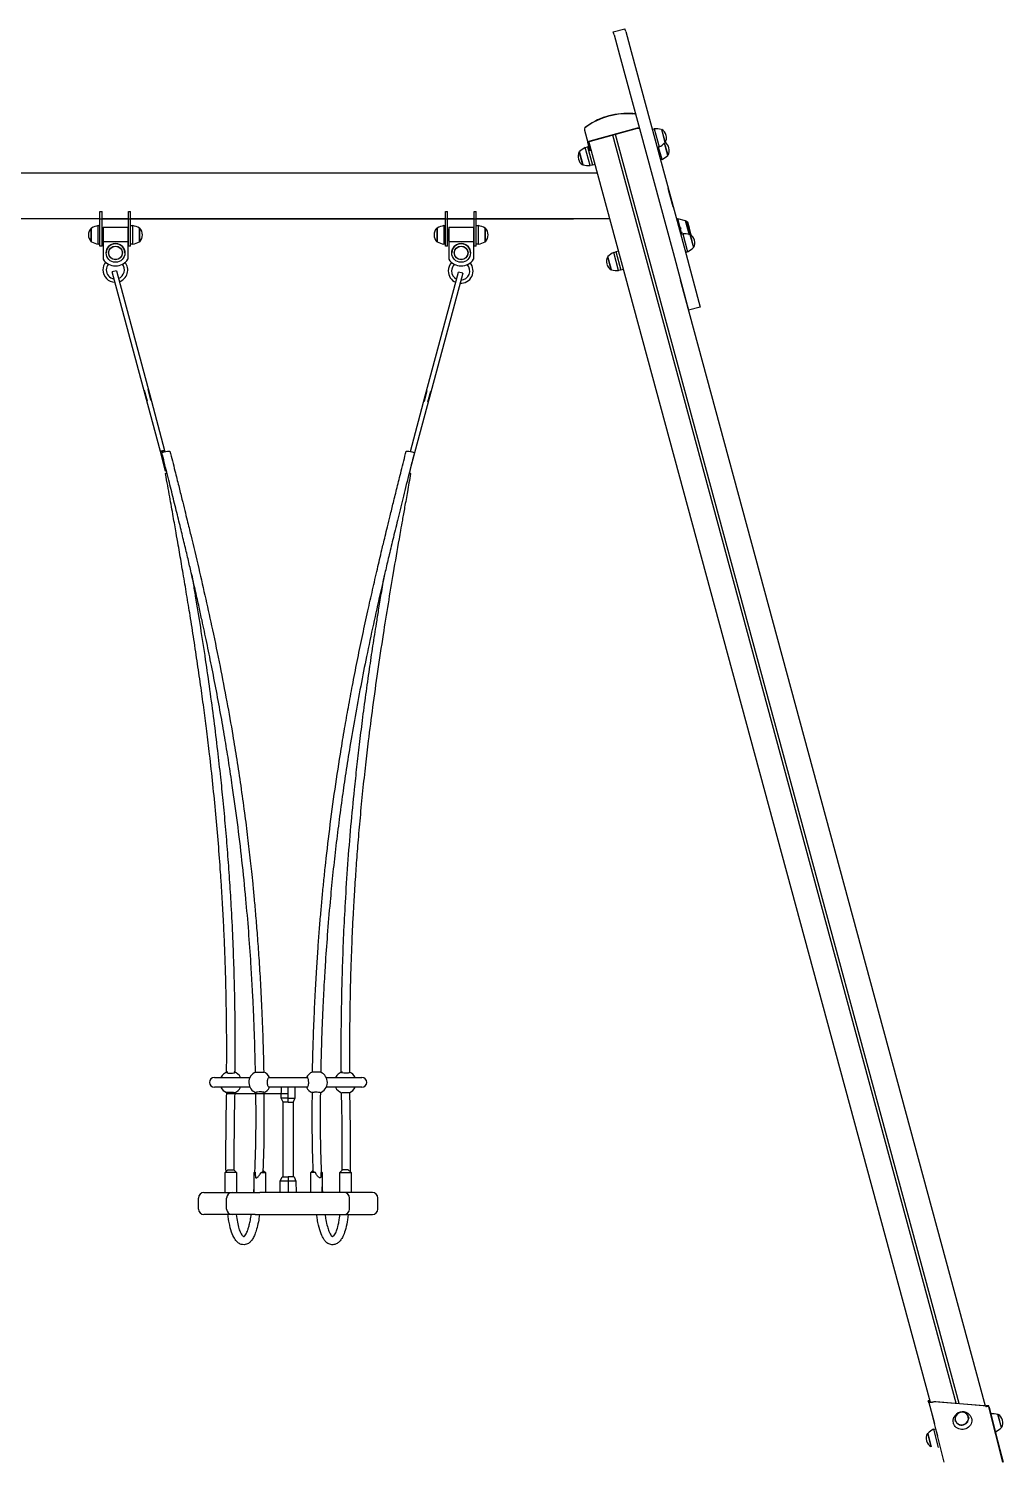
# Model space of a CAD drawing. Header units: millimetres. Extents: x 1089 to 46270, y 1624 to 35257.
# Drawn here: x 1107.434 to 1109.205, y 1626.436 to 1629.04 of the extents above; entities that cross this region are included whole.
import ezdxf

# ---------------------------------------------------------------- set-up
doc = ezdxf.new("R2010")
doc.units = ezdxf.units.MM

# ---------------------------------------------------------------- blocks, each defined once
blk = doc.blocks.new('A$C18117E0E')
for p, q in [((2.9054, 2.5978), (2.9267, 2.6035)), ((2.9281, 2.5982), (2.9267, 2.6035)), ((2.9069, 2.5925), (2.9054, 2.5978)), ((2.9069, 2.5925), (2.9167, 2.5561)), ((2.9281, 2.5982), (2.938, 2.5618)), ((2.9167, 2.5561), (3.0141, 2.1971)), ((2.938, 2.5618), (3.0353, 2.2028)), ((2.8637, 2.3999), (2.9496, 2.4232)), ((2.8639, 2.3993), (2.9498, 2.4226)), ((2.9763, 2.4206), (2.9801, 2.4217)), ((2.9801, 2.4217), (2.989, 2.3889)), ((2.8533, 2.4192), (2.8533, 2.4194)), ((2.8533, 2.4192), (2.8594, 2.397)), ((2.8636, 2.3813), (2.8594, 2.397)), ((2.864, 2.3875), (2.8613, 2.3975)), ((3.4818, 0.1085), (2.8615, 2.3968)), ((3.5288, 0.1073), (2.9045, 2.4103)), ((3.5341, 0.1069), (2.9093, 2.4116)), ((2.9929, 2.4205), (2.9994, 2.3963)), ((2.9929, 2.4202), (2.9934, 2.4204)), ((2.9934, 2.4204), (2.9998, 2.3967)), ((3.0046, 2.3734), (2.9985, 2.3959)), ((3.005, 2.3737), (2.9989, 2.3961)), ((2.9998, 2.3967), (2.9992, 2.3965)), ((2.9998, 2.3967), (2.9993, 2.3966)), ((2.9994, 2.3963), (2.9994, 2.3963)), ((2.8438, 2.3798), (2.8444, 2.38)), ((2.8502, 2.3562), (2.8438, 2.3798)), ((2.8508, 2.356), (2.8442, 2.3802)), ((2.8546, 2.3877), (2.8585, 2.3887)), ((2.8635, 2.3548), (2.8546, 2.3877)), ((2.8584, 2.3892), (2.8613, 2.39)), ((2.8584, 2.3892), (2.8675, 2.3554)), ((2.989, 2.3889), (2.9851, 2.3878)), ((2.9942, 2.3659), (2.988, 2.3886)), ((3.005, 2.3737), (3.0044, 2.3736)), ((2.8507, 2.3563), (2.8502, 2.3562)), ((2.8507, 2.3563), (2.8502, 2.3562)), ((2.8508, 2.356), (2.8508, 2.356)), ((2.8674, 2.3559), (2.8635, 2.3548)), ((2.8674, 2.3559), (2.8635, 2.3548)), ((2.8724, 2.3567), (2.8675, 2.3554)), ((2.8724, 2.3567), (2.8675, 2.3554)), ((2.9942, 2.3659), (2.9913, 2.3651)), ((1.8071, 2.342), (2.8763, 2.342)), ((3.0053, 2.3133), (3.0054, 2.3134)), ((3.0067, 2.3085), (3.0054, 2.3134)), ((3.0133, 2.2844), (3.0067, 2.3085)), ((1.9726, 2.2715), (1.9766, 2.2715)), ((1.9726, 2.2699), (1.9726, 2.2715)), ((1.9726, 2.2663), (1.9726, 2.2699)), ((1.9726, 2.2619), (1.9726, 2.2663)), ((1.9766, 2.2699), (1.9766, 2.2715)), ((1.9766, 2.2663), (1.9766, 2.2699)), ((1.9766, 2.2619), (1.9766, 2.2663)), ((2.0246, 2.2715), (2.0286, 2.2715)), ((2.0246, 2.2699), (2.0246, 2.2715)), ((2.0246, 2.2663), (2.0246, 2.2699)), ((2.0246, 2.2619), (2.0246, 2.2663)), ((2.0286, 2.2699), (2.0286, 2.2715)), ((2.0286, 2.2663), (2.0286, 2.2699)), ((2.0286, 2.2619), (2.0286, 2.2663)), ((2.6006, 2.2715), (2.6046, 2.2715)), ((2.6006, 2.2699), (2.6006, 2.2715)), ((2.6006, 2.2663), (2.6006, 2.2699)), ((2.6006, 2.2619), (2.6006, 2.2663)), ((2.6046, 2.2699), (2.6046, 2.2715)), ((2.6046, 2.2663), (2.6046, 2.2699)), ((2.6046, 2.2619), (2.6046, 2.2663)), ((2.6526, 2.2715), (2.6566, 2.2715)), ((2.6526, 2.2699), (2.6526, 2.2715)), ((2.6526, 2.2663), (2.6526, 2.2699)), ((2.6526, 2.2619), (2.6526, 2.2663)), ((2.6566, 2.2699), (2.6566, 2.2715)), ((2.6566, 2.2663), (2.6566, 2.2699)), ((2.6566, 2.2619), (2.6566, 2.2663)), ((3.0146, 2.2796), (3.0133, 2.2844)), ((3.0145, 2.2795), (3.0146, 2.2796)), ((1.9726, 2.258), (1.8071, 2.258)), ((1.9571, 2.2167), (1.9571, 2.2412)), ((1.9571, 2.2412), (1.9577, 2.2412)), ((1.9576, 2.2165), (1.9576, 2.2415)), ((1.9696, 2.246), (1.9726, 2.246)), ((1.9696, 2.212), (1.9696, 2.246)), ((1.9726, 2.2226), (1.9726, 2.2619)), ((1.9726, 2.258), (2.8332, 2.258)), ((1.9766, 2.2226), (1.9766, 2.2619)), ((2.0246, 2.258), (1.9766, 2.258)), ((1.9776, 2.2395), (1.9786, 2.2395)), ((1.9776, 2.2395), (1.9776, 2.2185)), ((1.9786, 2.243), (2.0236, 2.243)), ((1.9786, 2.243), (1.9786, 2.2168)), ((2.0236, 2.243), (2.0236, 2.2168)), ((2.0236, 2.2395), (2.0246, 2.2395)), ((2.0246, 2.2226), (2.0246, 2.2619)), ((2.0286, 2.2226), (2.0286, 2.2619)), ((2.6006, 2.258), (2.0286, 2.258)), ((2.0286, 2.246), (2.0326, 2.246)), ((2.0326, 2.212), (2.0326, 2.246)), ((2.0446, 2.2165), (2.0446, 2.2415)), ((2.0446, 2.2412), (2.0451, 2.2412)), ((2.0451, 2.2167), (2.0451, 2.2412)), ((2.5851, 2.2412), (2.5851, 2.2167)), ((2.5851, 2.2412), (2.5857, 2.2412)), ((2.5856, 2.2415), (2.5856, 2.2165)), ((2.5976, 2.246), (2.6006, 2.246)), ((2.5976, 2.246), (2.5976, 2.212)), ((2.6006, 2.2226), (2.6006, 2.2619)), ((2.6046, 2.2226), (2.6046, 2.2619)), ((2.6526, 2.258), (2.6046, 2.258)), ((2.6056, 2.2395), (2.6066, 2.2395)), ((2.6056, 2.2395), (2.6056, 2.2185)), ((2.6066, 2.243), (2.6516, 2.243)), ((2.6066, 2.243), (2.6066, 2.2168)), ((2.6516, 2.243), (2.6516, 2.2168)), ((2.6516, 2.2395), (2.6526, 2.2395)), ((2.6526, 2.2226), (2.6526, 2.2619)), ((2.6566, 2.2226), (2.6566, 2.2619)), ((2.8991, 2.258), (2.6566, 2.258)), ((2.6566, 2.246), (2.6606, 2.246)), ((2.6606, 2.212), (2.6606, 2.246)), ((2.6726, 2.2165), (2.6726, 2.2415)), ((2.6726, 2.2412), (2.6731, 2.2412)), ((2.6731, 2.2167), (2.6731, 2.2412)), ((3.0203, 2.258), (3.0223, 2.2585)), ((3.0223, 2.2585), (3.0298, 2.2307)), ((3.0223, 2.2585), (3.0363, 2.2551)), ((3.0268, 2.2416), (3.0223, 2.2585)), ((3.0249, 2.2411), (3.0284, 2.2421)), ((3.0287, 2.2412), (3.0252, 2.2402)), ((3.0363, 2.2551), (3.0433, 2.2294)), ((3.0364, 2.2546), (3.0374, 2.2548)), ((3.0374, 2.2548), (3.0401, 2.2525)), ((3.0374, 2.2548), (3.0441, 2.23)), ((3.0442, 2.2299), (3.0374, 2.2548)), ((3.0401, 2.2525), (3.0464, 2.2293)), ((3.046, 2.2309), (3.0401, 2.2525)), ((1.9576, 2.2167), (1.9571, 2.2167)), ((1.9726, 2.2088), (1.9726, 2.2226)), ((1.9766, 2.234), (1.9776, 2.234)), ((1.9766, 2.2331), (1.9776, 2.2331)), ((1.9766, 2.2249), (1.9776, 2.2249)), ((1.9776, 2.224), (1.9766, 2.224)), ((1.9766, 2.2088), (1.9766, 2.2226)), ((1.9786, 2.2185), (1.9776, 2.2185)), ((1.9786, 2.2168), (1.9786, 2.1848)), ((1.9786, 2.2168), (2.0236, 2.2168)), ((2.0246, 2.2185), (2.0236, 2.2185)), ((2.0236, 2.2168), (2.0236, 2.1848)), ((2.0246, 2.2088), (2.0246, 2.2226)), ((2.0286, 2.2088), (2.0286, 2.2226)), ((2.0451, 2.2167), (2.0443, 2.2167)), ((2.5856, 2.2167), (2.5851, 2.2167)), ((2.6006, 2.2088), (2.6006, 2.2226)), ((2.6046, 2.234), (2.6056, 2.234)), ((2.6046, 2.2331), (2.6056, 2.2331)), ((2.6046, 2.2249), (2.6056, 2.2249)), ((2.6056, 2.224), (2.6046, 2.224)), ((2.6046, 2.2088), (2.6046, 2.2226)), ((2.6066, 2.2185), (2.6056, 2.2185)), ((2.6066, 2.2168), (2.6066, 2.1848)), ((2.6066, 2.2168), (2.6516, 2.2168)), ((2.6526, 2.2185), (2.6516, 2.2185)), ((2.6516, 2.2168), (2.6516, 2.1848)), ((2.6526, 2.2088), (2.6526, 2.2226)), ((2.6566, 2.2088), (2.6566, 2.2226)), ((2.6731, 2.2167), (2.6723, 2.2167)), ((3.0308, 2.2333), (3.0273, 2.2323)), ((3.031, 2.2324), (3.0275, 2.2315)), ((3.0279, 2.2302), (3.0317, 2.2312)), ((3.0298, 2.2307), (3.0295, 2.232)), ((3.0317, 2.2312), (3.0406, 2.1984)), ((3.0445, 2.23), (3.051, 2.2059)), ((3.0446, 2.2298), (3.0451, 2.2299)), ((3.0451, 2.2299), (3.0515, 2.2062)), ((1.9726, 2.212), (1.9696, 2.212)), ((1.9766, 2.2088), (1.9726, 2.2088)), ((1.9841, 2.1963), (1.9841, 2.1963)), ((1.9888, 2.1963), (1.9888, 2.1963)), ((2.0133, 2.1963), (2.0133, 2.1963)), ((2.0181, 2.1963), (2.0181, 2.1963)), ((2.0286, 2.2088), (2.0246, 2.2088)), ((2.0326, 2.212), (2.0286, 2.212)), ((2.6006, 2.212), (2.5976, 2.212)), ((2.6046, 2.2088), (2.6006, 2.2088)), ((2.6121, 2.1963), (2.6121, 2.1963)), ((2.6168, 2.1963), (2.6168, 2.1963)), ((2.6413, 2.1963), (2.6413, 2.1963)), ((2.6461, 2.1963), (2.6461, 2.1963)), ((2.6566, 2.2088), (2.6526, 2.2088)), ((2.6606, 2.212), (2.6566, 2.212)), ((2.8955, 2.1893), (2.8961, 2.1895)), ((2.9019, 2.1657), (2.8955, 2.1893)), ((2.9024, 2.1656), (2.8959, 2.1897)), ((2.9063, 2.1972), (2.9101, 2.1982)), ((2.9152, 2.1644), (2.9063, 2.1972)), ((2.91, 2.1987), (2.9148, 2.2)), ((2.91, 2.1987), (2.9192, 2.1649)), ((3.0141, 2.1971), (3.0425, 2.0922)), ((3.0353, 2.2028), (3.0637, 2.0979)), ((3.0406, 2.1984), (3.0368, 2.1973)), ((3.0406, 2.1984), (3.0368, 2.1973)), ((3.0406, 2.1984), (3.0406, 2.1984)), ((3.0515, 2.2062), (3.0509, 2.2061)), ((3.0515, 2.2062), (3.051, 2.2061)), ((3.051, 2.2059), (3.051, 2.2059)), ((3.0515, 2.2062), (3.0515, 2.2062)), ((2.003, 2.1638), (1.9952, 2.1617)), ((2.0555, 1.9367), (1.9952, 2.1617)), ((2.003, 2.1638), (2.0633, 1.9388)), ((2.5639, 1.9365), (2.6242, 2.1616)), ((2.632, 2.1595), (2.6242, 2.1616)), ((2.9023, 2.1658), (2.9019, 2.1657)), ((2.9023, 2.1658), (2.9019, 2.1657)), ((2.9019, 2.1657), (2.9019, 2.1657)), ((2.9024, 2.1656), (2.9024, 2.1656)), ((2.919, 2.1654), (2.9152, 2.1644)), ((2.919, 2.1654), (2.9152, 2.1644)), ((2.9152, 2.1644), (2.9152, 2.1644)), ((2.924, 2.1663), (2.9192, 2.1649)), ((2.924, 2.1662), (2.9192, 2.1649)), ((2.9192, 2.1649), (2.9192, 2.1649)), ((2.632, 2.1595), (2.5717, 1.9345)), ((3.582, 0.1019), (3.0277, 2.1466)), ((3.0637, 2.0979), (3.0425, 2.0921)), ((3.0637, 2.0979), (3.0425, 2.0922)), ((2.0591, 1.9273), (2.0539, 1.9466)), ((2.0826, 1.8356), (2.0555, 1.9367)), ((2.0597, 1.9482), (2.0649, 1.9288)), ((2.0633, 1.9388), (2.0903, 1.8377)), ((2.5369, 1.8356), (2.5639, 1.9365)), ((2.5717, 1.9345), (2.5446, 1.8334)), ((2.5623, 1.9266), (2.5675, 1.9459)), ((2.5733, 1.9444), (2.5681, 1.9251)), ((2.0921, 1.8), (2.0826, 1.8356)), ((2.0903, 1.8377), (2.091, 1.8353)), ((2.5446, 1.8334), (2.536, 1.8013)), ((2.1808, 0.699), (2.2454, 0.699)), ((2.2454, 0.681), (2.1808, 0.681)), ((2.3491, 0.681), (2.2802, 0.681)), ((2.2803, 0.699), (2.3492, 0.699)), ((2.3022, 0.6614), (2.3025, 0.681)), ((2.3147, 0.669), (2.3147, 0.681)), ((2.3269, 0.681), (2.3272, 0.6614)), ((2.384, 0.699), (2.4486, 0.699)), ((2.4486, 0.681), (2.384, 0.681)), ((2.3147, 0.669), (2.204, 0.669)), ((2.3055, 0.6539), (2.3022, 0.6614)), ((2.3147, 0.6613), (2.3022, 0.6614)), ((2.3147, 0.6538), (2.3055, 0.6539)), ((2.3057, 0.5182), (2.3057, 0.6539)), ((2.3147, 0.6538), (2.3057, 0.6539)), ((2.3147, 0.6613), (2.3147, 0.669)), ((2.3147, 0.6613), (2.3272, 0.6614)), ((2.3147, 0.6538), (2.3147, 0.6613)), ((2.3147, 0.6538), (2.3239, 0.6539)), ((2.3147, 0.6538), (2.3237, 0.6539)), ((2.3147, 0.6538), (2.3147, 0.6538)), ((2.3147, 0.6538), (2.3147, 0.6538)), ((2.3237, 0.6539), (2.3237, 0.5182)), ((2.3272, 0.6614), (2.3239, 0.6539)), ((2.2004, 0.5263), (2.2054, 0.5313)), ((2.2004, 0.49), (2.2004, 0.5263)), ((2.2209, 0.5263), (2.2004, 0.5263)), ((2.2054, 0.5313), (2.2159, 0.5313)), ((2.2159, 0.5313), (2.2209, 0.5263)), ((2.2209, 0.5263), (2.2209, 0.49)), ((2.2531, 0.5263), (2.2545, 0.5277)), ((2.2531, 0.4994), (2.2531, 0.5263)), ((2.2531, 0.5263), (2.255, 0.5263)), ((2.2652, 0.5263), (2.2736, 0.5263)), ((2.2696, 0.5302), (2.2736, 0.5263)), ((2.2736, 0.5263), (2.2736, 0.49)), ((2.3559, 0.5263), (2.3599, 0.5302)), ((2.3559, 0.49), (2.3559, 0.5263)), ((2.3643, 0.5263), (2.3559, 0.5263)), ((2.3764, 0.5263), (2.3744, 0.5263)), ((2.3749, 0.5277), (2.3764, 0.5263)), ((2.3764, 0.5263), (2.3764, 0.4994)), ((2.4086, 0.5263), (2.4136, 0.5313)), ((2.4086, 0.5263), (2.4291, 0.5263)), ((2.4086, 0.49), (2.4086, 0.5263)), ((2.4241, 0.5313), (2.4136, 0.5313)), ((2.4241, 0.5313), (2.4291, 0.5263)), ((2.4291, 0.5263), (2.4291, 0.49)), ((2.3003, 0.49), (2.3005, 0.5109)), ((2.3005, 0.5109), (2.3039, 0.5183)), ((2.3147, 0.5108), (2.3005, 0.5109)), ((2.3039, 0.5183), (2.3147, 0.5182)), ((2.3255, 0.5183), (2.3147, 0.5182)), ((2.3147, 0.5182), (2.3147, 0.5108)), ((2.329, 0.5109), (2.3147, 0.5108)), ((2.3147, 0.5108), (2.3147, 0.49)), ((2.3255, 0.5183), (2.329, 0.5109)), ((2.329, 0.5109), (2.3291, 0.49)), ((2.1517, 0.46), (2.1517, 0.48)), ((2.1617, 0.49), (2.1695, 0.49)), ((2.1695, 0.49), (2.213, 0.49)), ((2.203, 0.46), (2.203, 0.48)), ((2.213, 0.49), (2.255, 0.49)), ((2.255, 0.49), (2.2633, 0.49)), ((2.3661, 0.49), (2.2633, 0.49)), ((2.3744, 0.49), (2.3661, 0.49)), ((2.4164, 0.49), (2.3744, 0.49)), ((2.4599, 0.49), (2.4164, 0.49)), ((2.4264, 0.46), (2.4264, 0.48)), ((2.4678, 0.49), (2.4599, 0.49)), ((2.4778, 0.46), (2.4778, 0.48)), ((2.1695, 0.45), (2.1617, 0.45)), ((2.213, 0.45), (2.1695, 0.45)), ((2.255, 0.45), (2.213, 0.45)), ((2.255, 0.45), (2.3744, 0.45)), ((2.3744, 0.45), (2.4164, 0.45)), ((2.4164, 0.45), (2.4599, 0.45)), ((2.4599, 0.45), (2.4678, 0.45)), ((3.4787, 0.1086), (3.4779, 0.1117)), ((3.4788, 0.1116), (3.4779, 0.1117)), ((3.4795, 0.1088), (3.4787, 0.1086)), ((3.4787, 0.1086), (3.489, 0.0707)), ((3.4788, 0.1116), (3.4794, 0.1094)), ((3.481, 0.1114), (3.4788, 0.1116)), ((3.4788, 0.1116), (3.4788, 0.1116)), ((3.481, 0.1114), (3.4788, 0.1116)), ((3.4788, 0.1116), (3.4788, 0.1116)), ((3.4788, 0.1116), (3.4788, 0.1116)), ((3.4813, 0.1099), (3.4794, 0.1094)), ((3.5065, 0), (3.4794, 0.1094)), ((3.4888, 0.1107), (3.5802, 0.103)), ((3.4888, 0.1107), (3.4916, 0.1105)), ((3.4916, 0.1105), (3.5778, 0.1032)), ((3.5507, 0.0829), (3.5513, 0.0805)), ((3.5564, 0.08), (3.5567, 0.0787)), ((3.5778, 0.1032), (3.5802, 0.103)), ((3.5816, 0.102), (3.5802, 0.103)), ((3.5847, 0.1026), (3.5833, 0.1027)), ((3.5833, 0.1027), (3.5834, 0.1024)), ((3.5846, 0.1026), (3.5846, 0.1026)), ((3.5877, 0.1024), (3.5846, 0.1026)), ((3.5877, 0.1024), (3.5846, 0.1026)), ((3.5846, 0.1026), (3.5846, 0.1026)), ((3.5846, 0.1026), (3.5846, 0.1026)), ((3.5881, 0.101), (3.5877, 0.1024)), ((3.5877, 0.1024), (3.5877, 0.1024)), ((3.6131, 0), (3.5877, 0.1024)), ((3.5879, 0.1009), (3.5881, 0.101)), ((3.5881, 0.101), (3.6131, 0)), ((3.6131, 0), (3.5881, 0.101)), ((3.5881, 0.1009), (3.5883, 0.1)), ((3.5883, 0.1), (3.6131, 0)), ((3.5912, 0.0883), (3.5914, 0.0883)), ((3.6003, 0.0555), (3.5914, 0.0883)), ((3.6107, 0.063), (3.6042, 0.0871)), ((3.6042, 0.0869), (3.6047, 0.087)), ((3.6111, 0.0634), (3.6047, 0.087)), ((3.4764, 0.0522), (3.477, 0.0524)), ((3.4764, 0.0522), (3.4828, 0.0286)), ((3.4768, 0.0526), (3.4833, 0.0284)), ((3.4872, 0.0601), (3.491, 0.0611)), ((3.4872, 0.0601), (3.4961, 0.0272)), ((3.491, 0.0611), (3.4945, 0.0485)), ((3.493, 0.054), (3.4931, 0.054)), ((3.5239, 0.0698), (3.5235, 0.0711)), ((3.5277, 0.0741), (3.527, 0.0765)), ((3.6003, 0.0555), (3.5994, 0.0553)), ((3.6111, 0.0634), (3.6105, 0.0632)), ((3.601, 0.049), (3.6142, 0))]:
    blk.add_line(p, q)
for centre, radius in [((2.0011, 2.1963), 0.017), ((2.6291, 2.1963), 0.017), ((2.0011, 2.1963), 0.0125), ((2.0011, 2.1963), 0.0122), ((2.6291, 2.1963), 0.0125), ((2.6291, 2.1963), 0.0122)]:
    blk.add_circle(centre, radius)
for centre, radius, start, end in [((2.9308, 2.3228), 0.1269, 85.2545, 105.1676), ((2.8581, 2.4207), 0.005, 142.0375, 195.1676), ((2.9308, 2.3228), 0.1269, 105.1676, 125.0807), ((2.982, 2.3736), 0.0481, 76.9589, 92.2642), ((2.9664, 2.4312), 0.048, 298.0535, 313.3938), ((2.9856, 2.406), 0.0164, 13.5043, 61.2378), ((2.9907, 2.3831), 0.0164, 13.5043, 57.1415), ((2.986, 2.4051), 0.0162, 328.8086, 17.1196), ((2.8576, 2.3714), 0.0162, 148.8086, 197.1196), ((2.8772, 2.3453), 0.048, 118.0535, 133.3938), ((2.9716, 2.4083), 0.048, 298.0535, 313.3938), ((2.9912, 2.3821), 0.0162, 328.8086, 17.1196), ((2.8581, 2.3705), 0.0164, 193.5043, 241.2378), ((2.8616, 2.4029), 0.0481, 256.9589, 272.2642), ((1.9682, 2.2295), 0.0162, 133.641, 181.952), ((1.9803, 2.1992), 0.048, 102.8859, 118.2262), ((2.0218, 2.1991), 0.0481, 61.7913, 77.0966), ((2.0337, 2.2295), 0.0164, 358.3367, 46.0702), ((2.5962, 2.2295), 0.0162, 133.641, 181.952), ((2.6083, 2.1992), 0.048, 102.8859, 118.2262), ((2.6498, 2.1991), 0.0481, 61.7913, 77.0966), ((2.6617, 2.2295), 0.0164, 358.3367, 46.0702), ((2.9542, 2.2149), 0.0937, 16.2486, 23.6139), ((2.9514, 2.218), 0.0956, 6.7948, 14.0132), ((1.9684, 2.2285), 0.0164, 178.3367, 226.0702), ((1.9803, 2.2589), 0.0481, 241.7913, 257.0966), ((2.0011, 2.1963), 0.017, 180, 180), ((2.0011, 2.1963), 0.017, 359.9996, 180), ((2.0219, 2.2588), 0.048, 282.8859, 298.2262), ((2.0339, 2.2284), 0.0162, 313.641, 1.952), ((2.5964, 2.2285), 0.0164, 178.3367, 226.0702), ((2.6083, 2.2589), 0.0481, 241.7913, 257.0966), ((2.6291, 2.1963), 0.017, 180, 180), ((2.6291, 2.1963), 0.017, 359.9996, 180), ((2.6499, 2.2588), 0.048, 282.8859, 298.2262), ((2.6619, 2.2284), 0.0162, 313.641, 1.952), ((3.0336, 2.1831), 0.0481, 76.9589, 92.2642), ((3.0372, 2.2156), 0.0164, 13.5043, 61.2378), ((3.0376, 2.2146), 0.0162, 328.8086, 17.1196), ((2.9093, 2.181), 0.0162, 148.8086, 197.1196), ((2.9289, 2.1548), 0.048, 118.0535, 133.3938), ((3.0181, 2.2408), 0.048, 298.0535, 313.3938), ((2.0008, 2.1655), 0.0225, 141.3872, 180), ((2.0008, 2.1655), 0.0225, 180, 268.5042), ((2.0011, 2.1999), 0.0271, 213.8552, 326.1448), ((2.0008, 2.1655), 0.0165, 140.0094, 180), ((2.0008, 2.1655), 0.0165, 180, 262.2198), ((2.0008, 2.1655), 0.0165, 290.604, 39.0966), ((2.0008, 2.1655), 0.0225, 289.1065, 37.7188), ((2.6283, 2.1636), 0.0225, 136.8571, 180), ((2.6283, 2.1636), 0.0225, 180, 246.2753), ((2.6291, 2.1999), 0.0271, 213.8552, 326.1448), ((2.6283, 2.1636), 0.0165, 133.0644, 180), ((2.6283, 2.1636), 0.0165, 180, 243.0624), ((2.6283, 2.1636), 0.0225, 266.7633, 40.6896), ((2.6283, 2.1636), 0.0165, 271.141, 44.4824), ((2.9097, 2.18), 0.0164, 193.5043, 241.2378), ((2.9133, 2.2125), 0.0481, 256.9589, 272.2642), ((2.2106, 0.69), 0.02, 108.2136, 153.2563), ((2.2106, 0.69), 0.02, 26.7437, 72.1186), ((2.2633, 0.69), 0.02, 112.9343, 180), ((2.2633, 0.69), 0.02, 26.7437, 69.2289), ((2.3661, 0.69), 0.02, 110.7445, 153.2563), ((2.3661, 0.69), 0.02, 358.5223, 67.0386), ((2.4188, 0.69), 0.02, 107.8792, 153.2563), ((2.4188, 0.69), 0.02, 26.7437, 67.5125), ((2.1808, 0.69), 0.009, 90, 270), ((2.2106, 0.69), 0.02, 206.7437, 246.783), ((2.2106, 0.69), 0.02, 290.4966, 333.2563), ((2.2633, 0.69), 0.02, 183.1049, 249.2354), ((2.2633, 0.69), 0.02, 291.4062, 333.2563), ((2.3661, 0.69), 0.02, 206.7437, 248.5005), ((2.3661, 0.69), 0.02, 289.3587, 358.5223), ((2.4188, 0.69), 0.02, 206.7437, 249.4605), ((2.4188, 0.69), 0.02, 293.1814, 333.2563), ((2.4486, 0.69), 0.009, 270, 90), ((6.888, 0.5576), 4.6868, 178.6052, 180.3819), ((6.9341, 0.557), 4.7178, 178.6125, 180.3184), ((-0.1795, 0.6262), 2.436, 357.672, 1.0652), ((-0.187, 0.6265), 2.4585, 357.7366, 1.0538), ((4.8164, 0.6265), 2.4585, 178.9462, 182.2634), ((4.8089, 0.6262), 2.436, 178.9348, 182.328), ((-2.3046, 0.557), 4.7178, 359.6816, 1.3875), ((-2.2586, 0.5576), 4.6868, 359.6181, 1.3948), ((1.5008, 0.5508), 0.754, 355.3722, 356.124), ((3.1287, 0.5508), 0.754, 183.876, 184.6278), ((2.1617, 0.48), 0.01, 90, 180), ((2.213, 0.48), 0.01, 90, 180), ((2.4164, 0.48), 0.01, 0, 90), ((2.4678, 0.48), 0.01, 0, 90), ((2.1617, 0.46), 0.01, 180, 270), ((2.213, 0.46), 0.01, 180, 270), ((2.4164, 0.46), 0.01, 270, 0), ((2.4678, 0.46), 0.01, 270, 0), ((3.4836, 0.1174), 0.00846, 283.9496, 307.9588), ((3.5405, 0.0745), 0.0175, 105.8967, 156.0607), ((3.54, 0.0744), 0.0175, 54.2596, 104.4535), ((3.5933, 0.0402), 0.0481, 76.9589, 92.2642), ((3.5969, 0.0727), 0.0164, 13.5043, 61.2378), ((3.4902, 0.0438), 0.0162, 148.8086, 197.1196), ((3.5098, 0.0177), 0.048, 118.0535, 133.3938), ((3.5777, 0.0979), 0.048, 298.0535, 313.3938), ((3.5973, 0.0717), 0.0162, 328.8086, 17.1196), ((3.4906, 0.0429), 0.0164, 193.5043, 241.2378)]:
    blk.add_arc(centre, radius, start, end)
at = {"extrusion": (0, 0, -1)}
for centre, major_axis, ratio, start_param, end_param in [((2.9266, 2.3381), (0.1141, 0.0309), 0.939689, 4.309562, 5.115216), ((2.941, 2.4475), (-0.00483, -0.00131), 0.342031, 1.570796, 3.141593), ((2.859, 2.4252), (-0.00483, -0.00131), 0.342031, 0, 1.570796), ((2.9501, 2.4216), (-0.00483, -0.00131), 0.342031, 1.570796, 2.214297), ((2.9501, 2.4216), (-0.0029, -0.00078), 0.342031, 1.570796, 3.141593), ((2.8642, 2.3983), (-0.00483, -0.00131), 0.342031, 0, 1.570796), ((2.8642, 2.3983), (-0.0029, -0.00078), 0.342031, 0, 1.570796), ((2.0594, 1.9377), (-0.00386, -0.00104), 0.043661, 0, 0.722734), ((2.0594, 1.9377), (-0.00386, -0.00104), 0.043661, 2.418858, 3.141593), ((2.5678, 1.9355), (-0.00386, 0.00104), 0.043661, 0, 0.722734), ((2.5678, 1.9355), (-0.00386, 0.00104), 0.043661, 2.418858, 3.141593), ((2.0927, 1.8351), (-0.00738, -0.00133), 0.065664, 0, 3.135348), ((2.5367, 1.8351), (0.00738, -0.00133), 0.065664, 3.147837, 6.283185), ((2.5407, 1.8345), (-0.00386, 0.00104), 0.087156, 0.302719, 1.581891), ((2.5407, 1.8345), (-0.00386, 0.00104), 0.087156, 3.141593, 3.640732), ((2.0994, 1.7969), (0.0074, 0.00122), 0.099121, 2.258278, 4.001368), ((2.096, 1.8011), (-0.00386, -0.00104), 0.087156, 5.377855, 6.283185), ((2.53, 1.7969), (-0.0074, 0.00122), 0.099121, 2.281854, 4.024828), ((2.5312, 1.7988), (-0.00386, 0.00104), 0.087156, 3.141593, 3.173475), ((3.54, 0.0756), (0.0164, 0.0044), 0.939685, 0, 3.816932), ((3.54, 0.0756), (0.0164, 0.0044), 0.939685, 5.605736, 6.283185), ((3.5399, 0.0757), (0.0121, 0.0033), 0.939685, 3.309825, 3.341927)]:
    blk.add_ellipse(centre, major_axis=major_axis, ratio=ratio, start_param=start_param, end_param=end_param, dxfattribs=at)
for centre, major_axis, ratio in [((2.0865, 1.8367), (-0.00386, -0.00104), 0.087156), ((3.5389, 0.0795), (0.0121, 0.0033), 0.939685), ((3.5388, 0.0797), (0.0118, 0.0032), 0.939685)]:
    blk.add_ellipse(centre, major_axis=major_axis, ratio=ratio, dxfattribs=at)
for points in [[(2.0943, 1.7979), (2.0913, 1.8098), (2.0883, 1.8218), (2.0853, 1.8338)], [(2.1001, 1.8364), (2.1031, 1.8245), (2.1061, 1.8125), (2.1091, 1.8005)], [(2.5204, 1.8005), (2.5233, 1.8125), (2.5263, 1.8245), (2.5293, 1.8364)], [(2.5441, 1.8338), (2.5411, 1.8218), (2.5381, 1.8098), (2.5351, 1.7979)], [(2.2433, 0.6904), (2.2433, 0.6899), (2.2433, 0.6894), (2.2433, 0.6889)]]:
    blk.add_open_spline(points, degree=3)
for points, knots in [([(2.2554, 0.7084), (2.2551, 0.7222), (2.2546, 0.7459), (2.2534, 0.7831), (2.2521, 0.8154), (2.2509, 0.8418), (2.2497, 0.8641), (2.2485, 0.8848), (2.2465, 0.9182), (2.2432, 0.9643), (2.2378, 1.0267), (2.2311, 1.0927), (2.2229, 1.1615), (2.2147, 1.2206), (2.2072, 1.2701), (2.2005, 1.3118), (2.1929, 1.3554), (2.1846, 1.4007), (2.1758, 1.4456), (2.1684, 1.4818), (2.1626, 1.5091), (2.158, 1.5304), (2.1527, 1.5545), (2.1462, 1.5834), (2.1394, 1.6126), (2.1327, 1.6414), (2.1262, 1.6685), (2.1191, 1.6979), (2.1114, 1.7292), (2.1029, 1.7634), (2.0976, 1.7848), (2.0943, 1.7979)], [0, 0, 0, 0, 0.03373, 0.068896, 0.097989, 0.121267, 0.1399, 0.158338, 0.177103, 0.229944, 0.283006, 0.346173, 0.409325, 0.470428, 0.508026, 0.545362, 0.585257, 0.628294, 0.671013, 0.709987, 0.729114, 0.747555, 0.769591, 0.796581, 0.828452, 0.851932, 0.877461, 0.905031, 0.934639, 0.96629, 1, 1, 1, 1]), ([(2.1091, 1.8005), (2.1116, 1.7905), (2.1155, 1.7746), (2.1216, 1.7501), (2.1267, 1.7295), (2.131, 1.712), (2.1346, 1.6973), (2.1417, 1.6682), (2.1563, 1.6068), (2.1743, 1.5272), (2.191, 1.4464), (2.2033, 1.3824), (2.2133, 1.326), (2.2216, 1.2752), (2.2287, 1.2284), (2.2353, 1.181), (2.2411, 1.1356), (2.2452, 1.1), (2.2482, 1.0721), (2.2505, 1.0492), (2.2531, 1.0223), (2.2559, 0.9911), (2.2588, 0.9552), (2.2617, 0.9145), (2.2645, 0.8686), (2.2671, 0.8175), (2.2692, 0.7625), (2.27, 0.7283), (2.2704, 0.7087)], [0, 0, 0, 0, 0.025763, 0.048407, 0.067929, 0.084318, 0.097563, 0.109263, 0.166451, 0.270332, 0.332111, 0.391299, 0.447681, 0.487672, 0.531029, 0.575799, 0.617195, 0.654849, 0.672504, 0.692888, 0.717077, 0.745208, 0.777448, 0.813995, 0.855086, 0.901, 0.952063, 1, 1, 1, 1]), ([(2.359, 0.7087), (2.3594, 0.7264), (2.3601, 0.7575), (2.362, 0.8074), (2.3641, 0.8537), (2.3665, 0.8949), (2.3689, 0.931), (2.3713, 0.9637), (2.3738, 0.9937), (2.3763, 1.0227), (2.3791, 1.051), (2.3835, 1.0936), (2.3901, 1.1508), (2.3998, 1.2227), (2.4094, 1.2852), (2.418, 1.3363), (2.4252, 1.3766), (2.4328, 1.4172), (2.4412, 1.4596), (2.4502, 1.5031), (2.4592, 1.5447), (2.4682, 1.5844), (2.4767, 1.6213), (2.4832, 1.6491), (2.488, 1.6689), (2.4913, 1.6828), (2.4954, 1.6998), (2.5004, 1.7203), (2.5063, 1.7439), (2.5131, 1.7716), (2.5176, 1.7893), (2.5204, 1.8005)], [0, 0, 0, 0, 0.043307, 0.089911, 0.131499, 0.168362, 0.200747, 0.228864, 0.256756, 0.281762, 0.307286, 0.333321, 0.397253, 0.462982, 0.529598, 0.56859, 0.603568, 0.64073, 0.680995, 0.721358, 0.761718, 0.797236, 0.832547, 0.865073, 0.875439, 0.888223, 0.904218, 0.923405, 0.94577, 0.971303, 1, 1, 1, 1]), ([(2.5351, 1.7979), (2.5311, 1.782), (2.5248, 1.7565), (2.5149, 1.7163), (2.5063, 1.6811), (2.4987, 1.6496), (2.4923, 1.6223), (2.4868, 1.5987), (2.4793, 1.5657), (2.4693, 1.5211), (2.4575, 1.4651), (2.4464, 1.4092), (2.4363, 1.3546), (2.4273, 1.3021), (2.4196, 1.2536), (2.4129, 1.2076), (2.4067, 1.1614), (2.4008, 1.1137), (2.3955, 1.0657), (2.3905, 1.0137), (2.3859, 0.9593), (2.3828, 0.9148), (2.3808, 0.8825), (2.3794, 0.8584), (2.3779, 0.8282), (2.3763, 0.7916), (2.3749, 0.7501), (2.3743, 0.7238), (2.374, 0.7084)], [0, 0, 0, 0, 0.040901, 0.07801, 0.111341, 0.140884, 0.166614, 0.188495, 0.207217, 0.259221, 0.313555, 0.36361, 0.414817, 0.464856, 0.508557, 0.548055, 0.591246, 0.634775, 0.678304, 0.721833, 0.776093, 0.825579, 0.841975, 0.863486, 0.890566, 0.923445, 0.962415, 1, 1, 1, 1]), ([(2.203, 0.7081), (2.2031, 0.7257), (2.2033, 0.7562), (2.2029, 0.8051), (2.2021, 0.8501), (2.2011, 0.8903), (2.1999, 0.9254), (2.1986, 0.9573), (2.1972, 0.9865), (2.1956, 1.015), (2.1939, 1.043), (2.1915, 1.0792), (2.1881, 1.124), (2.1835, 1.1774), (2.1781, 1.2315), (2.1726, 1.2817), (2.1671, 1.3264), (2.162, 1.3667), (2.1564, 1.4075), (2.1502, 1.4503), (2.1436, 1.494), (2.137, 1.5359), (2.1304, 1.5759), (2.1242, 1.613), (2.1191, 1.6428), (2.1148, 1.6675), (2.1108, 1.6903), (2.1057, 1.7195), (2.0992, 1.756), (2.0948, 1.7801), (2.092, 1.7957)], [0, 0, 0, 0, 0.044054, 0.090378, 0.131684, 0.168253, 0.200326, 0.228101, 0.255543, 0.280592, 0.30617, 0.33226, 0.380073, 0.42909, 0.478809, 0.528715, 0.567306, 0.602162, 0.639775, 0.680094, 0.720444, 0.760791, 0.796296, 0.831514, 0.863841, 0.879167, 0.900145, 0.927284, 0.960567, 1, 1, 1, 1]), ([(2.5374, 1.7957), (2.5352, 1.7836), (2.5318, 1.7647), (2.5267, 1.7359), (2.5226, 1.7126), (2.5192, 1.6934), (2.5136, 1.6616), (2.5027, 1.5986), (2.4895, 1.5183), (2.4772, 1.4369), (2.4682, 1.3726), (2.461, 1.3161), (2.455, 1.2654), (2.45, 1.219), (2.4454, 1.1717), (2.4415, 1.1263), (2.4388, 1.0908), (2.4368, 1.0632), (2.4354, 1.0408), (2.4338, 1.0147), (2.4321, 0.9843), (2.4305, 0.9493), (2.429, 0.9095), (2.4276, 0.8647), (2.4267, 0.815), (2.4262, 0.7611), (2.4263, 0.7275), (2.4264, 0.7081)], [0, 0, 0, 0, 0.030662, 0.056875, 0.078645, 0.095965, 0.110124, 0.167261, 0.271194, 0.333038, 0.392505, 0.449075, 0.488842, 0.531967, 0.576945, 0.618692, 0.656693, 0.674348, 0.694323, 0.718148, 0.74595, 0.777886, 0.814146, 0.854956, 0.900585, 0.95135, 1, 1, 1, 1]), ([(2.1397, 1.6114), (2.1405, 1.6066), (2.1427, 1.5936), (2.1479, 1.562), (2.1555, 1.5156), (2.1641, 1.4591), (2.1722, 1.4028), (2.1796, 1.3478), (2.1861, 1.2949), (2.1916, 1.2463), (2.1963, 1.2003), (2.2006, 1.1544), (2.2045, 1.1069), (2.208, 1.0592), (2.2112, 1.0075), (2.2138, 0.9536), (2.2155, 0.9096), (2.2164, 0.8778), (2.217, 0.8544), (2.2176, 0.8249), (2.218, 0.7893), (2.2183, 0.7488), (2.2181, 0.7231), (2.218, 0.7081)], [0.1728111, 0.1728111, 0.1728111, 0.1728111, 0.1863387, 0.2086326, 0.2605594, 0.3147901, 0.3647742, 0.4158727, 0.4662052, 0.5103557, 0.5494629, 0.5924952, 0.6360333, 0.6795718, 0.723111, 0.7774379, 0.8272042, 0.8433582, 0.8645154, 0.8913054, 0.9239485, 0.962724, 1, 1, 1, 1]), ([(2.4114, 0.7081), (2.4113, 0.7215), (2.4112, 0.7447), (2.4113, 0.7809), (2.4117, 0.8124), (2.4121, 0.8381), (2.4126, 0.86), (2.4131, 0.8803), (2.4141, 0.9132), (2.4158, 0.9588), (2.419, 1.0206), (2.4232, 1.0861), (2.4287, 1.1544), (2.4344, 1.2133), (2.4397, 1.2627), (2.4445, 1.3046), (2.4499, 1.3484), (2.456, 1.3941), (2.4624, 1.4391), (2.4678, 1.4754), (2.4721, 1.5029), (2.4755, 1.5246), (2.4794, 1.5493), (2.4843, 1.5787), (2.4878, 1.5999), (2.4897, 1.6113)], [0, 0, 0, 0, 0.0334226, 0.0683871, 0.0972286, 0.1201952, 0.1387, 0.1571575, 0.1759426, 0.2287936, 0.2818276, 0.3449622, 0.4080568, 0.4689288, 0.5064277, 0.5438024, 0.5838989, 0.6271055, 0.6695002, 0.7082011, 0.7271966, 0.745723, 0.7681633, 0.7954858, 0.8270403, 0.8270403, 0.8270403, 0.8270403]), ([(2.203, 0.7081), (2.203, 0.7078), (2.2033, 0.7076), (2.2042, 0.7072), (2.2048, 0.707), (2.2062, 0.7068), (2.2071, 0.7067), (2.2089, 0.7065), (2.2099, 0.7065), (2.2119, 0.7065), (2.2128, 0.7066), (2.2155, 0.7069), (2.2169, 0.7072), (2.2179, 0.7078), (2.218, 0.7079), (2.218, 0.7081)], [0.1793394, 0.1793394, 0.1793394, 0.1793394, 0.25, 0.25, 0.3125, 0.3125, 0.375, 0.375, 0.4375, 0.4375, 0.5, 0.5, 0.625, 0.625, 0.6811261, 0.6811261, 0.6811261, 0.6811261]), ([(2.2555, 0.7084), (2.2555, 0.7084), (2.2556, 0.7084), (2.2566, 0.7084), (2.258, 0.7085), (2.2615, 0.7085), (2.2636, 0.7086), (2.2673, 0.7087), (2.2689, 0.7087), (2.2702, 0.7087), (2.2704, 0.7087), (2.2704, 0.7087)], [0.3207239, 0.3207239, 0.3207239, 0.3207239, 0.375, 0.375, 0.5, 0.5, 0.625, 0.625, 0.75, 0.75, 0.8179159, 0.8179159, 0.8179159, 0.8179159]), ([(2.374, 0.7084), (2.374, 0.7084), (2.3738, 0.7084), (2.3729, 0.7084), (2.3714, 0.7085), (2.3679, 0.7085), (2.3658, 0.7086), (2.3621, 0.7087), (2.3606, 0.7087), (2.3593, 0.7087), (2.359, 0.7087), (2.359, 0.7087)], [0.3208219, 0.3208219, 0.3208219, 0.3208219, 0.375, 0.375, 0.5, 0.5, 0.625, 0.625, 0.75, 0.75, 0.8177834, 0.8177834, 0.8177834, 0.8177834]), ([(2.4264, 0.7081), (2.4264, 0.7078), (2.4262, 0.7076), (2.4253, 0.7072), (2.4247, 0.707), (2.4232, 0.7068), (2.4224, 0.7067), (2.4205, 0.7065), (2.4195, 0.7065), (2.4176, 0.7065), (2.4166, 0.7066), (2.414, 0.7069), (2.4125, 0.7072), (2.4116, 0.7078), (2.4114, 0.7079), (2.4114, 0.7081)], [0.1792523, 0.1792523, 0.1792523, 0.1792523, 0.25, 0.25, 0.3125, 0.3125, 0.375, 0.375, 0.4375, 0.4375, 0.5, 0.5, 0.625, 0.625, 0.6810682, 0.6810682, 0.6810682, 0.6810682]), ([(2.2774, 0.6883), (2.2773, 0.6895), (2.2773, 0.6907), (2.2774, 0.693), (2.2776, 0.6941), (2.278, 0.696), (2.2783, 0.6969), (2.2789, 0.6982), (2.2793, 0.6986), (2.2799, 0.699), (2.2802, 0.699), (2.2804, 0.699)], [0, 0, 0, 0, 0.0625, 0.0625, 0.125, 0.125, 0.1875, 0.1875, 0.25, 0.25, 0.2915425, 0.2915425, 0.2915425, 0.2915425]), ([(2.2805, 0.681), (2.2802, 0.6809), (2.2799, 0.681), (2.2793, 0.6814), (2.2789, 0.6819), (2.278, 0.6839), (2.2775, 0.686), (2.2774, 0.6883)], [0.7652361, 0.7652361, 0.7652361, 0.7652361, 0.8125, 0.8125, 0.875, 0.875, 1, 1, 1, 1]), ([(2.3521, 0.6883), (2.3522, 0.6895), (2.3521, 0.6907), (2.352, 0.693), (2.3518, 0.6941), (2.3514, 0.696), (2.3511, 0.6969), (2.3505, 0.6982), (2.3501, 0.6986), (2.3495, 0.699), (2.3492, 0.699), (2.349, 0.6989)], [0, 0, 0, 0, 0.0625, 0.0625, 0.125, 0.125, 0.1875, 0.1875, 0.25, 0.25, 0.2941588, 0.2941588, 0.2941588, 0.2941588]), ([(2.349, 0.681), (2.3493, 0.6809), (2.3495, 0.681), (2.3502, 0.6814), (2.3505, 0.6819), (2.3515, 0.6839), (2.3519, 0.686), (2.3521, 0.6883)], [0.7678446, 0.7678446, 0.7678446, 0.7678446, 0.8125, 0.8125, 0.875, 0.875, 1, 1, 1, 1]), ([(2.2176, 0.6713), (2.2177, 0.6713), (2.2169, 0.6713), (2.2143, 0.6714), (2.2124, 0.6714), (2.2095, 0.6715), (2.2085, 0.6715), (2.2067, 0.6716), (2.2058, 0.6716), (2.2036, 0.6717), (2.2027, 0.6717), (2.2026, 0.6716), (2.2026, 0.6716), (2.2026, 0.6716)], [0.3795037, 0.3795037, 0.3795037, 0.3795037, 0.5, 0.5, 0.625, 0.625, 0.6875, 0.6875, 0.75, 0.75, 0.875, 0.875, 0.8862475, 0.8862475, 0.8862475, 0.8862475]), ([(2.2711, 0.6717), (2.2711, 0.6718), (2.271, 0.6719), (2.2706, 0.6721), (2.2702, 0.6722), (2.2691, 0.6724), (2.2684, 0.6724), (2.2667, 0.6726), (2.2658, 0.6726), (2.2639, 0.6726), (2.2629, 0.6726), (2.26, 0.6725), (2.2583, 0.6723), (2.2567, 0.672), (2.2564, 0.6718), (2.2561, 0.6716), (2.2561, 0.6716), (2.2561, 0.6715)], [0.2134856, 0.2134856, 0.2134856, 0.2134856, 0.25, 0.25, 0.3125, 0.3125, 0.375, 0.375, 0.4375, 0.4375, 0.5, 0.5, 0.625, 0.625, 0.6875, 0.6875, 0.7144024, 0.7144024, 0.7144024, 0.7144024]), ([(2.3584, 0.6717), (2.3584, 0.6718), (2.3584, 0.6719), (2.3588, 0.6721), (2.3592, 0.6722), (2.3604, 0.6724), (2.3611, 0.6724), (2.3627, 0.6726), (2.3637, 0.6726), (2.3656, 0.6726), (2.3666, 0.6726), (2.3694, 0.6725), (2.3712, 0.6723), (2.3727, 0.672), (2.3731, 0.6718), (2.3733, 0.6716), (2.3734, 0.6716), (2.3733, 0.6715)], [0.2134856, 0.2134856, 0.2134856, 0.2134856, 0.25, 0.25, 0.3125, 0.3125, 0.375, 0.375, 0.4375, 0.4375, 0.5, 0.5, 0.625, 0.625, 0.6875, 0.6875, 0.7144024, 0.7144024, 0.7144024, 0.7144024]), ([(2.4118, 0.6713), (2.4118, 0.6713), (2.4125, 0.6713), (2.4151, 0.6714), (2.417, 0.6714), (2.4199, 0.6715), (2.4209, 0.6715), (2.4228, 0.6716), (2.4236, 0.6716), (2.4258, 0.6717), (2.4267, 0.6717), (2.4268, 0.6716), (2.4268, 0.6716), (2.4268, 0.6716)], [0.3795952, 0.3795952, 0.3795952, 0.3795952, 0.5, 0.5, 0.625, 0.625, 0.6875, 0.6875, 0.75, 0.75, 0.875, 0.875, 0.8862903, 0.8862903, 0.8862903, 0.8862903]), ([(2.2546, 0.5272), (2.2546, 0.5272), (2.2546, 0.5272), (2.2546, 0.5271), (2.2546, 0.527), (2.2546, 0.5268), (2.2546, 0.5267), (2.2547, 0.5265), (2.2549, 0.5264), (2.255, 0.5263)], [0.7359688, 0.7359688, 0.7359688, 0.7359688, 0.75, 0.75, 0.8125, 0.8125, 0.875, 0.875, 1, 1, 1, 1]), ([(2.255, 0.5263), (2.255, 0.5252), (2.255, 0.5242), (2.2551, 0.5221), (2.2551, 0.5211), (2.2552, 0.5195), (2.2553, 0.519), (2.2554, 0.518), (2.2555, 0.5175), (2.2558, 0.5169), (2.256, 0.5167), (2.2563, 0.5165), (2.2565, 0.5164), (2.2571, 0.5164), (2.2575, 0.5166), (2.2587, 0.5173), (2.2594, 0.518), (2.2608, 0.5194), (2.2615, 0.5202), (2.2633, 0.5226), (2.2643, 0.5244), (2.2652, 0.5263)], [0, 0, 0, 0, 0.125, 0.125, 0.25, 0.25, 0.3125, 0.3125, 0.375, 0.375, 0.40625, 0.40625, 0.4375, 0.4375, 0.5, 0.5, 0.625, 0.625, 0.75, 0.75, 1, 1, 1, 1]), ([(2.2652, 0.5263), (2.2657, 0.5264), (2.2661, 0.5265), (2.2668, 0.5267), (2.267, 0.5268), (2.2674, 0.527), (2.2676, 0.5271), (2.2681, 0.5273), (2.2684, 0.5275), (2.269, 0.5279), (2.2692, 0.5281), (2.2695, 0.5285), (2.2696, 0.5288), (2.2696, 0.5291), (2.2696, 0.5292), (2.2696, 0.5294), (2.2696, 0.5294), (2.2696, 0.5294)], [0, 0, 0, 0, 0.125, 0.125, 0.1875, 0.1875, 0.25, 0.25, 0.375, 0.375, 0.5, 0.5, 0.625, 0.625, 0.6875, 0.6875, 0.6928798, 0.6928798, 0.6928798, 0.6928798]), ([(2.3643, 0.5263), (2.3638, 0.5264), (2.3633, 0.5265), (2.3627, 0.5267), (2.3624, 0.5268), (2.362, 0.527), (2.3619, 0.5271), (2.3613, 0.5273), (2.361, 0.5275), (2.3605, 0.5279), (2.3603, 0.5281), (2.36, 0.5285), (2.3599, 0.5288), (2.3598, 0.5291), (2.3598, 0.5292), (2.3598, 0.5294), (2.3598, 0.5294), (2.3598, 0.5294)], [0, 0, 0, 0, 0.125, 0.125, 0.1875, 0.1875, 0.25, 0.25, 0.375, 0.375, 0.5, 0.5, 0.625, 0.625, 0.6875, 0.6875, 0.6928798, 0.6928798, 0.6928798, 0.6928798]), ([(2.3744, 0.5263), (2.3744, 0.5252), (2.3744, 0.5242), (2.3744, 0.5221), (2.3743, 0.5211), (2.3742, 0.5195), (2.3742, 0.519), (2.374, 0.518), (2.3739, 0.5175), (2.3736, 0.5169), (2.3735, 0.5167), (2.3731, 0.5165), (2.373, 0.5164), (2.3724, 0.5164), (2.3719, 0.5166), (2.3708, 0.5173), (2.37, 0.518), (2.3686, 0.5194), (2.368, 0.5202), (2.3662, 0.5226), (2.3651, 0.5244), (2.3643, 0.5263)], [0, 0, 0, 0, 0.125, 0.125, 0.25, 0.25, 0.3125, 0.3125, 0.375, 0.375, 0.40625, 0.40625, 0.4375, 0.4375, 0.5, 0.5, 0.625, 0.625, 0.75, 0.75, 1, 1, 1, 1]), ([(2.3749, 0.5272), (2.3749, 0.5272), (2.3749, 0.5272), (2.3749, 0.5271), (2.3749, 0.527), (2.3748, 0.5268), (2.3748, 0.5267), (2.3747, 0.5265), (2.3746, 0.5264), (2.3744, 0.5263)], [0.7359688, 0.7359688, 0.7359688, 0.7359688, 0.75, 0.75, 0.8125, 0.8125, 0.875, 0.875, 1, 1, 1, 1]), ([(2.2531, 0.49), (2.2531, 0.4912), (2.2531, 0.4924), (2.2531, 0.4948), (2.2531, 0.4961), (2.2531, 0.4979), (2.2531, 0.4985), (2.2531, 0.4992), (2.2531, 0.4993), (2.2531, 0.4994)], [0, 0, 0, 0, 0.125, 0.125, 0.25, 0.25, 0.3125, 0.3125, 0.3270057, 0.3270057, 0.3270057, 0.3270057]), ([(2.3764, 0.49), (2.3764, 0.4912), (2.3764, 0.4924), (2.3764, 0.4948), (2.3764, 0.4961), (2.3764, 0.4979), (2.3764, 0.4985), (2.3764, 0.4996), (2.3764, 0.5002), (2.3763, 0.5005), (2.3763, 0.5005), (2.3763, 0.5005)], [0, 0, 0, 0, 0.125, 0.125, 0.25, 0.25, 0.3125, 0.3125, 0.375, 0.375, 0.3763274, 0.3763274, 0.3763274, 0.3763274]), ([(2.2629, 0.45), (2.2621, 0.445), (2.2607, 0.4361), (2.2577, 0.4236), (2.2545, 0.4137), (2.2508, 0.4061), (2.247, 0.4009), (2.2431, 0.3977), (2.239, 0.3957), (2.2344, 0.3949), (2.2284, 0.3958), (2.2234, 0.3988), (2.2182, 0.4045), (2.213, 0.4143), (2.2092, 0.4272), (2.2067, 0.4401), (2.2058, 0.4466), (2.2054, 0.45)], [0, 0, 0, 0, 0.066968, 0.143387, 0.210468, 0.269675, 0.336932, 0.389306, 0.42994, 0.477407, 0.533553, 0.616207, 0.698499, 0.7933, 0.89741, 0.954041, 1, 1, 1, 1]), ([(2.2206, 0.45), (2.2213, 0.4448), (2.2225, 0.4356), (2.2252, 0.4244), (2.228, 0.4172), (2.2304, 0.4132), (2.2322, 0.4111), (2.2335, 0.4102), (2.2343, 0.4099), (2.2347, 0.4099), (2.2348, 0.4099), (2.2348, 0.41)], [0, 0, 0, 0, 0.0842205, 0.1778588, 0.258923, 0.3280318, 0.3819206, 0.4201706, 0.4573788, 0.4965168, 0.5257593, 0.5257593, 0.5257593, 0.5257593]), ([(2.2347, 0.4101), (2.2347, 0.4101), (2.2348, 0.4102), (2.2362, 0.4113), (2.2387, 0.4148), (2.2411, 0.4205), (2.2434, 0.4278), (2.2452, 0.4354), (2.2468, 0.4432), (2.2475, 0.4481), (2.2478, 0.45)], [0.5692266, 0.5692266, 0.5692266, 0.5692266, 0.6067863, 0.6649364, 0.7274738, 0.8086552, 0.8566791, 0.9105359, 0.9713823, 1, 1, 1, 1]), ([(2.424, 0.45), (2.4231, 0.4433), (2.4215, 0.432), (2.4177, 0.4178), (2.4136, 0.4083), (2.4098, 0.4027), (2.4066, 0.3995), (2.4037, 0.3975), (2.4009, 0.3961), (2.3978, 0.3952), (2.3941, 0.395), (2.3901, 0.3959), (2.3865, 0.3976), (2.3829, 0.4005), (2.3789, 0.4055), (2.3743, 0.415), (2.3706, 0.4277), (2.368, 0.4403), (2.367, 0.4467), (2.3665, 0.45)], [0, 0, 0, 0, 0.091196, 0.183618, 0.264754, 0.33322, 0.385392, 0.421935, 0.457247, 0.493593, 0.530951, 0.569637, 0.609975, 0.654744, 0.718192, 0.799483, 0.898689, 0.95652, 1, 1, 1, 1]), ([(2.3817, 0.45), (2.3823, 0.4464), (2.3835, 0.4388), (2.3859, 0.4283), (2.3886, 0.42), (2.3911, 0.4144), (2.3931, 0.4114), (2.3946, 0.4102), (2.395, 0.41), (2.395, 0.41), (2.3952, 0.4098), (2.3975, 0.4111), (2.4005, 0.4149), (2.4036, 0.4219), (2.4062, 0.4322), (2.408, 0.4424), (2.4086, 0.4476), (2.4089, 0.45)], [0, 0, 0, 0, 0.056109, 0.137967, 0.208148, 0.268948, 0.337073, 0.389698, 0.430421, 0.477434, 0.533363, 0.617542, 0.700781, 0.795775, 0.901835, 0.961133, 1, 1, 1, 1]), ([(3.4798, 0.1075), (3.4797, 0.1075), (3.4795, 0.1076), (3.4792, 0.1078), (3.479, 0.1079), (3.4788, 0.1082), (3.4787, 0.1084), (3.4787, 0.1086)], [0.6562444, 0.6562444, 0.6562444, 0.6562444, 0.75, 0.75, 0.875, 0.875, 1, 1, 1, 1]), ([(3.4856, 0.1092), (3.4851, 0.1091), (3.4847, 0.109), (3.4839, 0.1088), (3.4835, 0.1088), (3.4828, 0.1086), (3.4825, 0.1086), (3.4819, 0.1085), (3.4816, 0.1084), (3.4811, 0.1084), (3.4809, 0.1084), (3.4805, 0.1084), (3.4803, 0.1084), (3.4799, 0.1086), (3.4798, 0.1087), (3.4795, 0.109), (3.4794, 0.1092), (3.4794, 0.1094)], [0, 0, 0, 0, 0.125, 0.125, 0.25, 0.25, 0.375, 0.375, 0.5, 0.5, 0.625, 0.625, 0.75, 0.75, 0.875, 0.875, 1, 1, 1, 1]), ([(3.483, 0.1087), (3.4829, 0.1087), (3.4828, 0.1088), (3.4827, 0.109), (3.4825, 0.1093), (3.4824, 0.1097), (3.4823, 0.11), (3.4823, 0.1102)], [0.6011014, 0.6011014, 0.6011014, 0.6011014, 0.6310006, 0.7075216, 0.7936646, 0.8907336, 1, 1, 1, 1]), ([(3.5881, 0.101), (3.5881, 0.1009), (3.5881, 0.1009), (3.588, 0.1009), (3.5879, 0.1009), (3.5877, 0.1009), (3.5875, 0.101), (3.5871, 0.1011), (3.5868, 0.1011), (3.5861, 0.1012), (3.5858, 0.1013), (3.585, 0.1014), (3.5845, 0.1014), (3.5837, 0.1015), (3.5832, 0.1016), (3.5824, 0.1018), (3.582, 0.1019), (3.5816, 0.102)], [0, 0, 0, 0, 0.125, 0.125, 0.25, 0.25, 0.375, 0.375, 0.5, 0.5, 0.625, 0.625, 0.75, 0.75, 0.875, 0.875, 1, 1, 1, 1]), ([(3.5823, 0.1014), (3.5824, 0.1014), (3.5824, 0.1014), (3.5828, 0.1014), (3.5832, 0.1013), (3.5835, 0.1013)], [0.233629, 0.233629, 0.233629, 0.233629, 0.25, 0.25, 0.3674208, 0.3674208, 0.3674208, 0.3674208])]:
    blk.add_open_spline(points, degree=3, knots=knots)
blk = doc.blocks.new('A$C48AE13F8')
blk.add_blockref('A$C18117E0E', (0, 0))

msp = doc.modelspace()

# ---------------------------------------------------------------- block references
msp.add_blockref('A$C48AE13F8', (1105.5906, 1626.4362))

doc.saveas('drawing.dxf')
